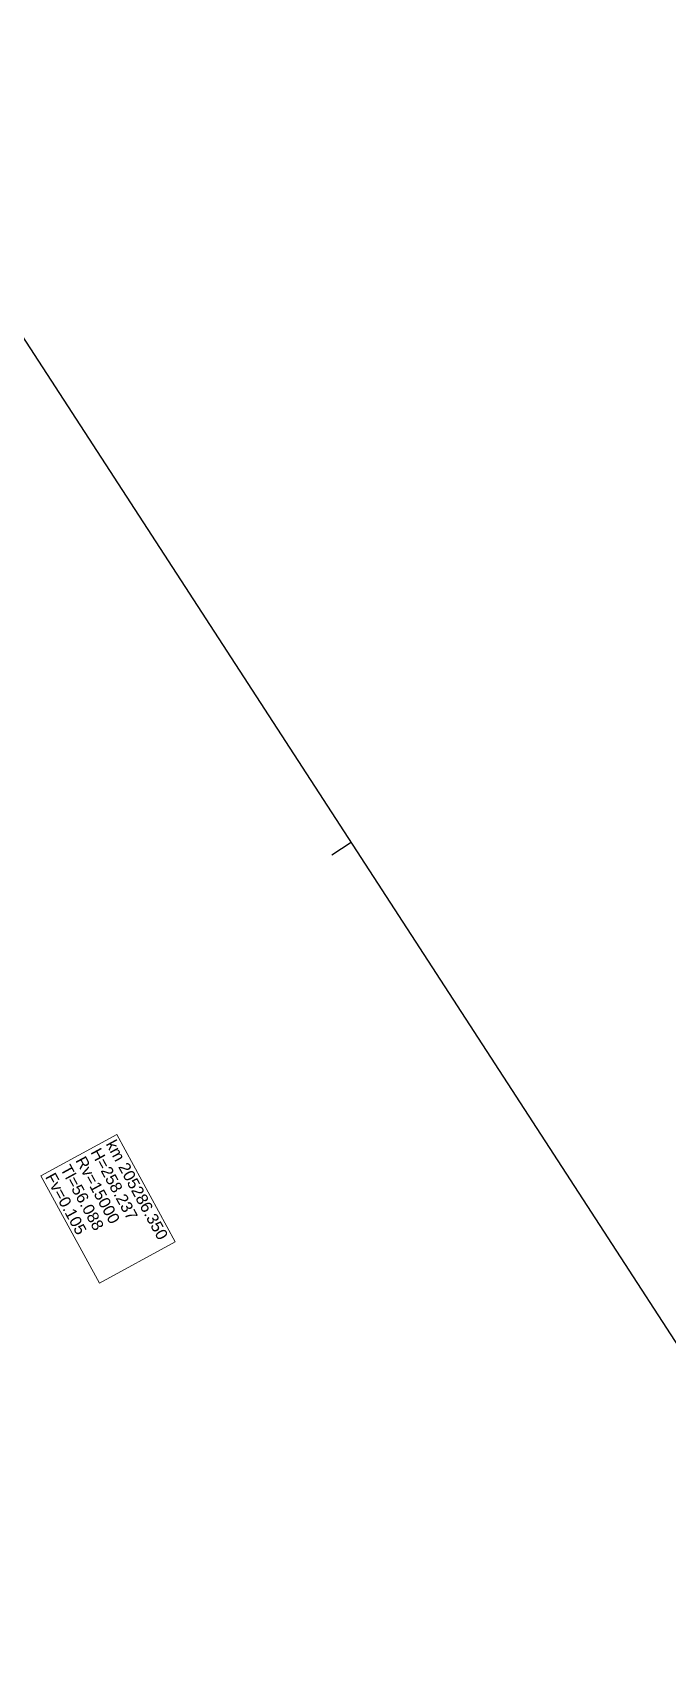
# Model space of a CAD drawing. Extents: x 2610184 to 2620710, y 1263771 to 1270672.
# Drawn here: x 2612900 to 2613590, y 1268915 to 1270672 of the extents above; entities that cross this region are included whole.
import ezdxf

# ---------------------------------------------------------------- set-up
doc = ezdxf.new("R2010")
doc.units = 0
doc.header["$LTSCALE"] = 5
doc.layers.add('QP_reel_26', color=7, linetype='CONTINUOUS')
doc.layers.add('Titelblatt', color=7, linetype='CONTINUOUS')
doc.styles.add('ARIAL', font='arial.ttf')

msp = doc.modelspace()

# ---------------------------------------------------------------- linework, layer by layer
at = {"layer": 'QP_reel_26', "color": 1, "linetype": 'Continuous', "lineweight": 18}
msp.add_lwpolyline([(2612909.7, 1269429.5), (2612973.3, 1269312.8), (2613055.6, 1269357.7), (2612992, 1269474.4)], close=True, dxfattribs=at)
at = {"layer": 'Titelblatt', "color": 7, "linetype": 'Continuous', "lineweight": -3}
msp.add_line((2613246.6, 1269791.7, 2.5), (2613225.7, 1269778.1, 2.5), dxfattribs=at)
at = {"layer": 'Titelblatt', "color": 7, "linetype": 'Continuous', "lineweight": -3, "elevation": 2.5}
msp.add_lwpolyline([(2610183.8, 1269055.2), (2613614.2, 1263771), (2616105.3, 1265388.2), (2612674.9, 1270672.4), (2610183.8, 1269055.2)], dxfattribs=at)

# ---------------------------------------------------------------- texts
at = {"layer": 'QP_reel_26', "color": 1, "lineweight": 18, "style": 'ARIAL'}
for s, p in [('km 205286.350', (2612979.8, 1269464.1)), ('Rv=15000', (2612946.8, 1269446.2)), ('H=258.237', (2612963.3, 1269455.2)), ('Fv=0.105', (2612913.9, 1269428.3)), ('Tl=56.088', (2612930.4, 1269437.2))]:
    msp.add_text(s, height=12.5, rotation=298.5957, dxfattribs=at).set_placement(p)

doc.saveas('drawing.dxf')
